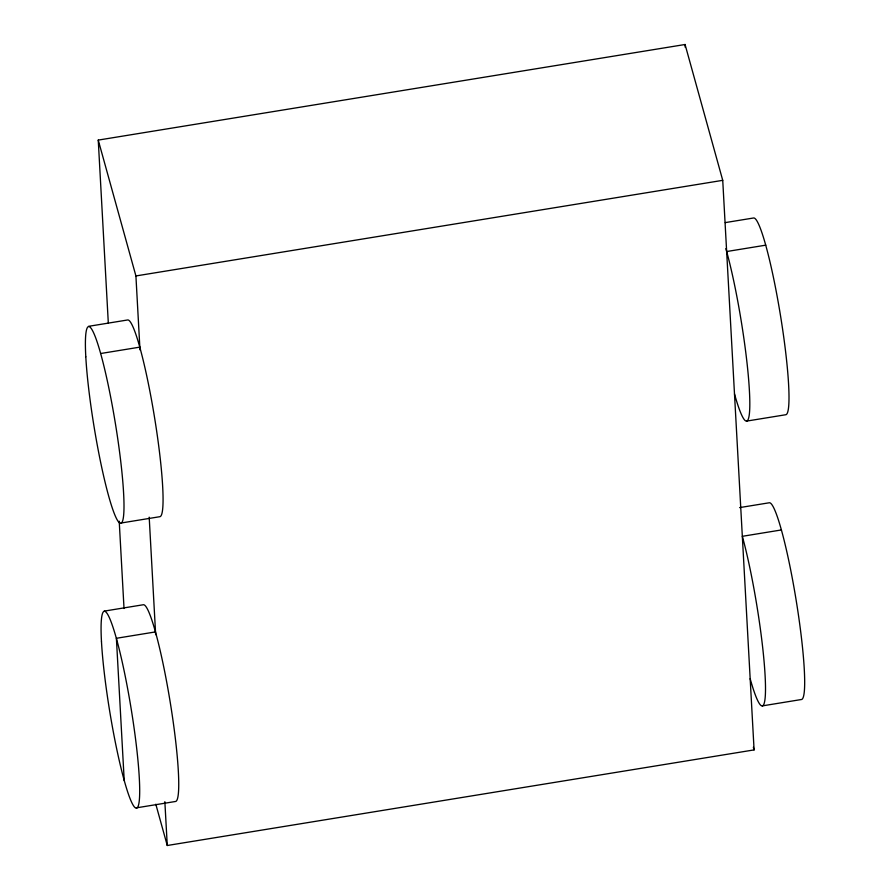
<?xml version="1.0" encoding="UTF-8"?>
<svg xmlns="http://www.w3.org/2000/svg" width="890" height="890" viewBox="0 0 890 890"><rect width="100%" height="100%" fill="white"/><g stroke="black" fill="none" stroke-linecap="round" stroke-linejoin="round"><path stroke-width="1.33" d="M108.313 323.026L98.245 140.097L685.066 44.5L722.736 180.336L754.086 749.903L167.264 845.5L155.817 804.215M98.245 140.097L135.914 275.945L722.736 180.336M88.544 326.33L127.659 319.966A99.68 10.78 80.7 0 1 154.304 416.008A99.68 10.78 80.7 0 1 159.844 516.701L120.717 523.075M725.272 222.6L753.607 217.983A99.68 10.78 80.7 0 1 780.241 314.036A99.68 10.78 80.7 0 1 785.781 414.729L746.665 421.092M100.715 353.508L139.83 347.133M726.652 251.536L765.778 245.162M104.219 611.119L143.335 604.744A99.68 10.78 80.7 0 1 169.979 700.797A99.68 10.78 80.7 0 1 175.519 801.478L136.393 807.853M739.601 507.6L769.283 502.772A99.68 10.78 80.7 0 1 795.916 598.814A99.68 10.78 80.7 0 1 801.456 699.507L762.341 705.881M155.505 631.911L116.39 638.286L124.222 780.675M781.453 529.939L742.327 536.314A99.68 10.78 80.7 0 1 765.089 675.432A99.68 10.78 80.7 0 1 750.17 678.703M753.352 747.233L754.086 749.903M685.066 44.5L685.211 47.27M135.914 275.945L139.986 349.904M149.197 517.168L155.661 634.681M164.85 801.69L167.264 845.5M119.216 521.195L124.022 608.493M725.84 248.655A99.68 10.78 80.7 0 1 749.313 389.086A99.68 10.78 80.7 0 1 734.495 393.925M85.796 356.779A99.68 10.78 80.7 0 0 117.447 520.316A99.68 10.78 80.7 0 0 110.649 397.007A99.68 10.78 80.7 0 0 85.796 356.779M101.471 641.568A99.68 10.78 80.7 0 0 133.122 805.105A99.68 10.78 80.7 0 0 126.336 681.785A99.68 10.78 80.7 0 0 101.471 641.568"/></g></svg>
